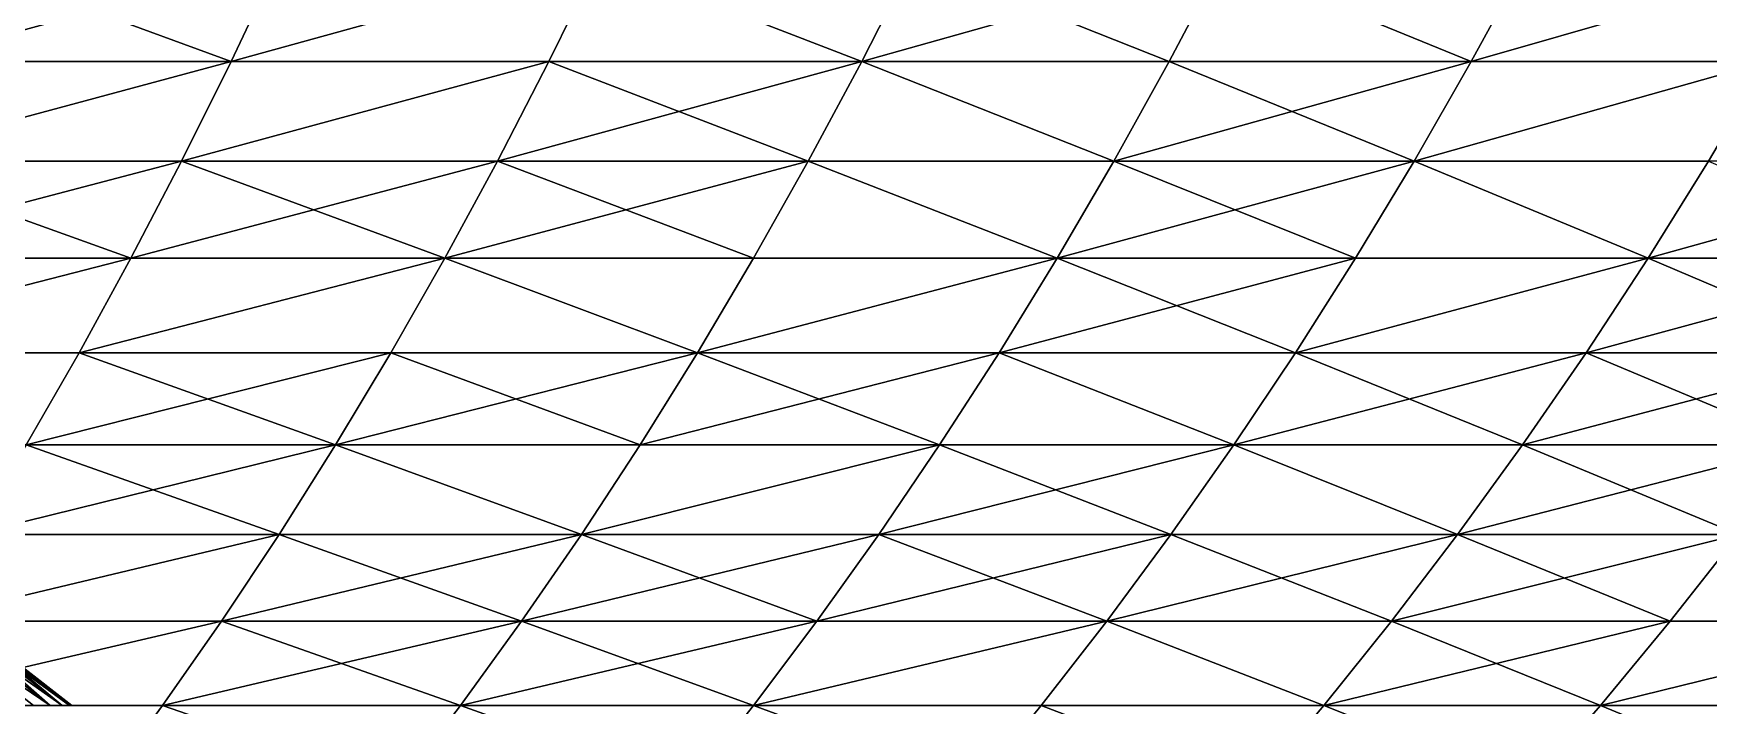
# Model space of a CAD drawing. Header units: millimetres. Extents: x -3250 to 6200, y -3250 to 3250.
# Drawn here: x 4911.4 to 5154.6, y -637.7 to -540.1 of the extents above; entities that cross this region are included whole.
import ezdxf

# ---------------------------------------------------------------- set-up
doc = ezdxf.new("R2010")
doc.units = ezdxf.units.MM
doc.header["$MEASUREMENT"] = 0
doc.layers.add('MESH_3D', color=2, linetype='CONTINUOUS')

msp = doc.modelspace()

# ---------------------------------------------------------------- linework, layer by layer
at = {"layer": 'MESH_3D'}
for points in [[(4893.22, -544.14, 906.49), (4947.07, -529.35, 922.91), (4940.09, -544.14, 934.33)], [(4899.91, -529.35, 894.9), (4947.07, -529.35, 922.91), (4893.22, -544.14, 906.49)], [(4940.09, -544.14, 25765.67), (4899.91, -529.35, 25805.1), (4893.22, -544.14, 25793.51)], [(4947.07, -529.35, 25777.09), (4899.91, -529.35, 25805.1), (4940.09, -544.14, 25765.67)], [(4940.09, -544.14, 934.33), (4993.51, -529.35, 952.09), (4986.25, -544.14, 963.33)], [(4947.07, -529.35, 922.91), (4993.51, -529.35, 952.09), (4940.09, -544.14, 934.33)], [(4993.51, -529.35, 25747.91), (4947.07, -529.35, 25777.09), (4940.09, -544.14, 25765.67)], [(4993.51, -529.35, 25747.91), (4940.09, -544.14, 25765.67), (4986.25, -544.14, 25736.67)], [(4993.51, -529.35, 952.09), (5031.67, -544.14, 993.48), (4986.25, -544.14, 963.33)], [(5031.67, -544.14, 25706.52), (4993.51, -529.35, 25747.91), (4986.25, -544.14, 25736.67)], [(4993.51, -529.35, 952.09), (5039.21, -529.35, 982.42), (5031.67, -544.14, 993.48)], [(5039.21, -529.35, 25717.58), (4993.51, -529.35, 25747.91), (5031.67, -544.14, 25706.52)], [(5039.21, -529.35, 982.42), (5076.32, -544.14, 1024.75), (5031.67, -544.14, 993.48)], [(5084.13, -529.35, 25686.12), (5031.67, -544.14, 25706.52), (5076.32, -544.14, 25675.25)], [(5084.13, -529.35, 25686.12), (5039.21, -529.35, 25717.58), (5031.67, -544.14, 25706.52)], [(5039.21, -529.35, 982.42), (5084.13, -529.35, 1013.88), (5076.32, -544.14, 1024.75)], [(5084.13, -529.35, 1013.88), (5120.18, -544.14, 1057.12), (5076.32, -544.14, 1024.75)], [(5120.18, -544.14, 25642.88), (5084.13, -529.35, 25686.12), (5076.32, -544.14, 25675.25)], [(5084.13, -529.35, 1013.88), (5128.26, -529.35, 1046.45), (5120.18, -544.14, 1057.12)], [(5128.26, -529.35, 25653.55), (5084.13, -529.35, 25686.12), (5120.18, -544.14, 25642.88)], [(5120.18, -544.14, 1057.12), (5171.57, -529.35, 1080.11), (5163.22, -544.14, 1090.57)], [(5128.26, -529.35, 1046.45), (5171.57, -529.35, 1080.11), (5120.18, -544.14, 1057.12)], [(5171.57, -529.35, 25619.89), (5120.18, -544.14, 25642.88), (5163.22, -544.14, 25609.43)], [(5171.57, -529.35, 25619.89), (5128.26, -529.35, 25653.55), (5120.18, -544.14, 25642.88)], [(4886.35, -558.59, 918.39), (4940.09, -544.14, 934.33), (4932.92, -558.59, 946.06)], [(4893.22, -544.14, 906.49), (4940.09, -544.14, 934.33), (4886.35, -558.59, 918.39)], [(4940.09, -544.14, 25765.67), (4893.22, -544.14, 25793.51), (4886.35, -558.59, 25781.61)], [(4940.09, -544.14, 25765.67), (4886.35, -558.59, 25781.61), (4932.92, -558.59, 25753.94)], [(4932.92, -558.59, 946.06), (4986.25, -544.14, 963.33), (4978.79, -558.59, 974.88)], [(4940.09, -544.14, 934.33), (4986.25, -544.14, 963.33), (4932.92, -558.59, 946.06)], [(4986.25, -544.14, 25736.67), (4940.09, -544.14, 25765.67), (4932.92, -558.59, 25753.94)], [(4986.25, -544.14, 25736.67), (4932.92, -558.59, 25753.94), (4978.79, -558.59, 25725.12)], [(4986.25, -544.14, 963.33), (5023.92, -558.59, 1004.84), (4978.79, -558.59, 974.88)], [(5031.67, -544.14, 25706.52), (4986.25, -544.14, 25736.67), (4978.79, -558.59, 25725.12)], [(5031.67, -544.14, 25706.52), (4978.79, -558.59, 25725.12), (5023.92, -558.59, 25695.16)], [(4986.25, -544.14, 963.33), (5031.67, -544.14, 993.48), (5023.92, -558.59, 1004.84)], [(5031.67, -544.14, 993.48), (5068.3, -558.59, 1035.91), (5023.92, -558.59, 1004.84)], [(5068.3, -558.59, 25664.09), (5031.67, -544.14, 25706.52), (5023.92, -558.59, 25695.16)], [(5031.67, -544.14, 993.48), (5076.32, -544.14, 1024.75), (5068.3, -558.59, 1035.91)], [(5076.32, -544.14, 25675.25), (5031.67, -544.14, 25706.52), (5068.3, -558.59, 25664.09)], [(5076.32, -544.14, 1024.75), (5111.88, -558.59, 1068.08), (5068.3, -558.59, 1035.91)], [(5120.18, -544.14, 25642.88), (5068.3, -558.59, 25664.09), (5111.88, -558.59, 25631.92)], [(5120.18, -544.14, 25642.88), (5076.32, -544.14, 25675.25), (5068.3, -558.59, 25664.09)], [(5076.32, -544.14, 1024.75), (5120.18, -544.14, 1057.12), (5111.88, -558.59, 1068.08)], [(5111.88, -558.59, 1068.08), (5163.22, -544.14, 1090.57), (5154.65, -558.59, 1101.32)], [(5120.18, -544.14, 1057.12), (5163.22, -544.14, 1090.57), (5111.88, -558.59, 1068.08)], [(5163.22, -544.14, 25609.43), (5120.18, -544.14, 25642.88), (5111.88, -558.59, 25631.92)], [(5163.22, -544.14, 25609.43), (5111.88, -558.59, 25631.92), (5154.65, -558.59, 25598.68)], [(4886.35, -558.59, 918.39), (4925.56, -572.69, 958.1), (4879.29, -572.69, 930.61)], [(4932.92, -558.59, 25753.94), (4886.35, -558.59, 25781.61), (4879.29, -572.69, 25769.39)], [(4932.92, -558.59, 25753.94), (4879.29, -572.69, 25769.39), (4925.56, -572.69, 25741.9)], [(4886.35, -558.59, 918.39), (4932.92, -558.59, 946.06), (4925.56, -572.69, 958.1)], [(4932.92, -558.59, 946.06), (4971.13, -572.69, 986.73), (4925.56, -572.69, 958.1)], [(4978.79, -558.59, 25725.12), (4932.92, -558.59, 25753.94), (4925.56, -572.69, 25741.9)], [(4978.79, -558.59, 25725.12), (4925.56, -572.69, 25741.9), (4971.13, -572.69, 25713.27)], [(4932.92, -558.59, 946.06), (4978.79, -558.59, 974.88), (4971.13, -572.69, 986.73)], [(4978.79, -558.59, 974.88), (5015.98, -572.69, 1016.49), (4971.13, -572.69, 986.73)], [(5023.92, -558.59, 25695.16), (4978.79, -558.59, 25725.12), (4971.13, -572.69, 25713.27)], [(5023.92, -558.59, 25695.16), (4971.13, -572.69, 25713.27), (5015.98, -572.69, 25683.51)], [(4978.79, -558.59, 974.88), (5023.92, -558.59, 1004.84), (5015.98, -572.69, 1016.49)], [(5023.92, -558.59, 1004.84), (5060.06, -572.69, 1047.36), (5015.98, -572.69, 1016.49)], [(5060.06, -572.69, 25652.64), (5023.92, -558.59, 25695.16), (5015.98, -572.69, 25683.51)], [(5023.92, -558.59, 1004.84), (5068.3, -558.59, 1035.91), (5060.06, -572.69, 1047.36)], [(5068.3, -558.59, 25664.09), (5023.92, -558.59, 25695.16), (5060.06, -572.69, 25652.64)], [(5068.3, -558.59, 1035.91), (5103.37, -572.69, 1079.32), (5060.06, -572.69, 1047.36)], [(5111.88, -558.59, 25631.92), (5060.06, -572.69, 25652.64), (5103.37, -572.69, 25620.68)], [(5111.88, -558.59, 25631.92), (5068.3, -558.59, 25664.09), (5060.06, -572.69, 25652.64)], [(5068.3, -558.59, 1035.91), (5111.88, -558.59, 1068.08), (5103.37, -572.69, 1079.32)], [(5111.88, -558.59, 1068.08), (5145.86, -572.69, 1112.35), (5103.37, -572.69, 1079.32)], [(5145.86, -572.69, 25587.65), (5111.88, -558.59, 25631.92), (5103.37, -572.69, 25620.68)], [(5111.88, -558.59, 1068.08), (5154.65, -558.59, 1101.32), (5145.86, -572.69, 1112.35)], [(5154.65, -558.59, 25598.68), (5111.88, -558.59, 25631.92), (5145.86, -572.69, 25587.65)], [(5154.65, -558.59, 1101.32), (5187.51, -572.69, 1146.42), (5145.86, -572.69, 1112.35)], [(5196.58, -558.59, 25564.38), (5154.65, -558.59, 25598.68), (5145.86, -572.69, 25587.65)], [(5196.58, -558.59, 25564.38), (5145.86, -572.69, 25587.65), (5187.51, -572.69, 25553.58)], [(4872.07, -586.44, 943.12), (4925.56, -572.69, 958.1), (4918.03, -586.44, 970.43)], [(4879.29, -572.69, 930.61), (4925.56, -572.69, 958.1), (4872.07, -586.44, 943.12)], [(4925.56, -572.69, 25741.9), (4879.29, -572.69, 25769.39), (4872.07, -586.44, 25756.88)], [(4925.56, -572.69, 25741.9), (4872.07, -586.44, 25756.88), (4918.03, -586.44, 25729.57)], [(4918.03, -586.44, 970.43), (4971.13, -572.69, 986.73), (4963.29, -586.44, 998.87)], [(4925.56, -572.69, 958.1), (4971.13, -572.69, 986.73), (4918.03, -586.44, 970.43)], [(4971.13, -572.69, 25713.27), (4918.03, -586.44, 25729.57), (4963.29, -586.44, 25701.13)], [(4971.13, -572.69, 25713.27), (4925.56, -572.69, 25741.9), (4918.03, -586.44, 25729.57)], [(4971.13, -572.69, 986.73), (5007.84, -586.44, 1028.43), (4963.29, -586.44, 998.87)], [(5007.84, -586.44, 25671.57), (4971.13, -572.69, 25713.27), (4963.29, -586.44, 25701.13)], [(4971.13, -572.69, 986.73), (5015.98, -572.69, 1016.49), (5007.84, -586.44, 1028.43)], [(5015.98, -572.69, 25683.51), (4971.13, -572.69, 25713.27), (5007.84, -586.44, 25671.57)], [(5007.84, -586.44, 1028.43), (5060.06, -572.69, 1047.36), (5051.63, -586.44, 1059.09)], [(5015.98, -572.69, 1016.49), (5060.06, -572.69, 1047.36), (5007.84, -586.44, 1028.43)], [(5060.06, -572.69, 25652.64), (5007.84, -586.44, 25671.57), (5051.63, -586.44, 25640.91)], [(5060.06, -572.69, 25652.64), (5015.98, -572.69, 25683.51), (5007.84, -586.44, 25671.57)], [(5060.06, -572.69, 1047.36), (5094.64, -586.44, 1090.84), (5051.63, -586.44, 1059.09)], [(5103.37, -572.69, 25620.68), (5060.06, -572.69, 25652.64), (5051.63, -586.44, 25640.91)], [(5103.37, -572.69, 25620.68), (5051.63, -586.44, 25640.91), (5094.64, -586.44, 25609.16)], [(5060.06, -572.69, 1047.36), (5103.37, -572.69, 1079.32), (5094.64, -586.44, 1090.84)], [(5094.64, -586.44, 1090.84), (5145.86, -572.69, 1112.35), (5136.85, -586.44, 1123.65)], [(5103.37, -572.69, 1079.32), (5145.86, -572.69, 1112.35), (5094.64, -586.44, 1090.84)], [(5145.86, -572.69, 25587.65), (5103.37, -572.69, 25620.68), (5094.64, -586.44, 25609.16)], [(5145.86, -572.69, 25587.65), (5094.64, -586.44, 25609.16), (5136.85, -586.44, 25576.35)], [(5145.86, -572.69, 1112.35), (5178.23, -586.44, 1157.49), (5136.85, -586.44, 1123.65)], [(5187.51, -572.69, 25553.58), (5136.85, -586.44, 25576.35), (5178.23, -586.44, 25542.51)], [(5187.51, -572.69, 25553.58), (5145.86, -572.69, 25587.65), (5136.85, -586.44, 25576.35)], [(5145.86, -572.69, 1112.35), (5187.51, -572.69, 1146.42), (5178.23, -586.44, 1157.49)], [(4872.07, -586.44, 943.12), (4918.03, -586.44, 970.43), (4910.32, -599.82, 983.05)], [(4918.03, -586.44, 25729.57), (4872.07, -586.44, 25756.88), (4910.32, -599.82, 25716.95)], [(4918.03, -586.44, 970.43), (4955.27, -599.82, 1011.29), (4910.32, -599.82, 983.05)], [(4963.29, -586.44, 25701.13), (4918.03, -586.44, 25729.57), (4910.32, -599.82, 25716.95)], [(4963.29, -586.44, 25701.13), (4910.32, -599.82, 25716.95), (4955.27, -599.82, 25688.71)], [(4918.03, -586.44, 970.43), (4963.29, -586.44, 998.87), (4955.27, -599.82, 1011.29)], [(4963.29, -586.44, 998.87), (4999.5, -599.82, 1040.65), (4955.27, -599.82, 1011.29)], [(5007.84, -586.44, 25671.57), (4963.29, -586.44, 25701.13), (4955.27, -599.82, 25688.71)], [(5007.84, -586.44, 25671.57), (4955.27, -599.82, 25688.71), (4999.5, -599.82, 25659.35)], [(4963.29, -586.44, 998.87), (5007.84, -586.44, 1028.43), (4999.5, -599.82, 1040.65)], [(5007.84, -586.44, 1028.43), (5042.99, -599.82, 1071.1), (4999.5, -599.82, 1040.65)], [(5051.63, -586.44, 25640.91), (4999.5, -599.82, 25659.35), (5042.99, -599.82, 25628.9)], [(5051.63, -586.44, 25640.91), (5007.84, -586.44, 25671.57), (4999.5, -599.82, 25659.35)], [(5007.84, -586.44, 1028.43), (5051.63, -586.44, 1059.09), (5042.99, -599.82, 1071.1)], [(5051.63, -586.44, 1059.09), (5085.71, -599.82, 1102.63), (5042.99, -599.82, 1071.1)], [(5085.71, -599.82, 25597.37), (5051.63, -586.44, 25640.91), (5042.99, -599.82, 25628.9)], [(5051.63, -586.44, 1059.09), (5094.64, -586.44, 1090.84), (5085.71, -599.82, 1102.63)], [(5094.64, -586.44, 25609.16), (5051.63, -586.44, 25640.91), (5085.71, -599.82, 25597.37)], [(5094.64, -586.44, 1090.84), (5127.63, -599.82, 1135.21), (5085.71, -599.82, 1102.63)], [(5136.85, -586.44, 25576.35), (5085.71, -599.82, 25597.37), (5127.63, -599.82, 25564.79)], [(5136.85, -586.44, 25576.35), (5094.64, -586.44, 25609.16), (5085.71, -599.82, 25597.37)], [(5094.64, -586.44, 1090.84), (5136.85, -586.44, 1123.65), (5127.63, -599.82, 1135.21)], [(5136.85, -586.44, 1123.65), (5168.72, -599.82, 1168.82), (5127.63, -599.82, 1135.21)], [(5178.23, -586.44, 25542.51), (5136.85, -586.44, 25576.35), (5127.63, -599.82, 25564.79)], [(5178.23, -586.44, 25542.51), (5127.63, -599.82, 25564.79), (5168.72, -599.82, 25531.18)], [(5136.85, -586.44, 1123.65), (5178.23, -586.44, 1157.49), (5168.72, -599.82, 1168.82)], [(4910.32, -599.82, 983.05), (4947.07, -612.84, 1023.99), (4902.43, -612.84, 995.95)], [(4955.27, -599.82, 25688.71), (4910.32, -599.82, 25716.95), (4902.43, -612.84, 25704.05)], [(4955.27, -599.82, 25688.71), (4902.43, -612.84, 25704.05), (4947.07, -612.84, 25676.01)], [(4910.32, -599.82, 983.05), (4955.27, -599.82, 1011.29), (4947.07, -612.84, 1023.99)], [(4955.27, -599.82, 1011.29), (4990.99, -612.84, 1053.14), (4947.07, -612.84, 1023.99)], [(4990.99, -612.84, 25646.86), (4955.27, -599.82, 25688.71), (4947.07, -612.84, 25676.01)], [(4955.27, -599.82, 1011.29), (4999.5, -599.82, 1040.65), (4990.99, -612.84, 1053.14)], [(4999.5, -599.82, 25659.35), (4955.27, -599.82, 25688.71), (4990.99, -612.84, 25646.86)], [(4990.99, -612.84, 1053.14), (5042.99, -599.82, 1071.1), (5034.17, -612.84, 1083.38)], [(4999.5, -599.82, 1040.65), (5042.99, -599.82, 1071.1), (4990.99, -612.84, 1053.14)], [(5042.99, -599.82, 25628.9), (4990.99, -612.84, 25646.86), (5034.17, -612.84, 25616.62)], [(5042.99, -599.82, 25628.9), (4999.5, -599.82, 25659.35), (4990.99, -612.84, 25646.86)], [(5042.99, -599.82, 1071.1), (5076.58, -612.84, 1114.68), (5034.17, -612.84, 1083.38)], [(5085.71, -599.82, 25597.37), (5042.99, -599.82, 25628.9), (5034.17, -612.84, 25616.62)], [(5085.71, -599.82, 25597.37), (5034.17, -612.84, 25616.62), (5076.58, -612.84, 25585.32)], [(5042.99, -599.82, 1071.1), (5085.71, -599.82, 1102.63), (5076.58, -612.84, 1114.68)], [(5085.71, -599.82, 1102.63), (5118.2, -612.84, 1147.03), (5076.58, -612.84, 1114.68)], [(5118.2, -612.84, 25552.97), (5085.71, -599.82, 25597.37), (5076.58, -612.84, 25585.32)], [(5085.71, -599.82, 1102.63), (5127.63, -599.82, 1135.21), (5118.2, -612.84, 1147.03)], [(5127.63, -599.82, 25564.79), (5085.71, -599.82, 25597.37), (5118.2, -612.84, 25552.97)], [(5127.63, -599.82, 1135.21), (5159, -612.84, 1180.41), (5118.2, -612.84, 1147.03)], [(5168.72, -599.82, 25531.18), (5127.63, -599.82, 25564.79), (5118.2, -612.84, 25552.97)], [(5168.72, -599.82, 25531.18), (5118.2, -612.84, 25552.97), (5159, -612.84, 25519.59)], [(5127.63, -599.82, 1135.21), (5168.72, -599.82, 1168.82), (5159, -612.84, 1180.41)], [(4894.38, -625.47, 1009.12), (4947.07, -612.84, 1023.99), (4938.69, -625.47, 1036.96)], [(4902.43, -612.84, 995.95), (4947.07, -612.84, 1023.99), (4894.38, -625.47, 1009.12)], [(4947.07, -612.84, 25676.01), (4894.38, -625.47, 25690.88), (4938.69, -625.47, 25663.04)], [(4947.07, -612.84, 25676.01), (4902.43, -612.84, 25704.05), (4894.38, -625.47, 25690.88)], [(4947.07, -612.84, 1023.99), (4982.29, -625.47, 1065.9), (4938.69, -625.47, 1036.96)], [(4990.99, -612.84, 25646.86), (4947.07, -612.84, 25676.01), (4938.69, -625.47, 25663.04)], [(4990.99, -612.84, 25646.86), (4938.69, -625.47, 25663.04), (4982.29, -625.47, 25634.1)], [(4947.07, -612.84, 1023.99), (4990.99, -612.84, 1053.14), (4982.29, -625.47, 1065.9)], [(4990.99, -612.84, 1053.14), (5025.16, -625.47, 1095.91), (4982.29, -625.47, 1065.9)], [(5034.17, -612.84, 25616.62), (4990.99, -612.84, 25646.86), (4982.29, -625.47, 25634.1)], [(5034.17, -612.84, 25616.62), (4982.29, -625.47, 25634.1), (5025.16, -625.47, 25604.09)], [(4990.99, -612.84, 1053.14), (5034.17, -612.84, 1083.38), (5025.16, -625.47, 1095.91)], [(5034.17, -612.84, 1083.38), (5067.26, -625.47, 1126.98), (5025.16, -625.47, 1095.91)], [(5076.58, -612.84, 25585.32), (5034.17, -612.84, 25616.62), (5025.16, -625.47, 25604.09)], [(5076.58, -612.84, 25585.32), (5025.16, -625.47, 25604.09), (5067.26, -625.47, 25573.02)], [(5034.17, -612.84, 1083.38), (5076.58, -612.84, 1114.68), (5067.26, -625.47, 1126.98)], [(5067.26, -625.47, 1126.98), (5118.2, -612.84, 1147.03), (5108.58, -625.47, 1159.1)], [(5076.58, -612.84, 1114.68), (5118.2, -612.84, 1147.03), (5067.26, -625.47, 1126.98)], [(5108.58, -625.47, 25540.9), (5076.58, -612.84, 25585.32), (5067.26, -625.47, 25573.02)], [(5118.2, -612.84, 25552.97), (5076.58, -612.84, 25585.32), (5108.58, -625.47, 25540.9)], [(5118.2, -612.84, 1147.03), (5149.08, -625.47, 1192.23), (5108.58, -625.47, 1159.1)], [(5159, -612.84, 25519.59), (5108.58, -625.47, 25540.9), (5149.08, -625.47, 25507.77)], [(5159, -612.84, 25519.59), (5118.2, -612.84, 25552.97), (5108.58, -625.47, 25540.9)], [(5118.2, -612.84, 1147.03), (5159, -612.84, 1180.41), (5149.08, -625.47, 1192.23)], [(5159, -612.84, 1180.41), (5188.74, -625.47, 1226.37), (5149.08, -625.47, 1192.23)], [(5188.74, -625.47, 25473.63), (5159, -612.84, 25519.59), (5149.08, -625.47, 25507.77)], [(4886.17, -637.71, 1022.56), (4938.69, -625.47, 1036.96), (4930.15, -637.71, 1050.19)], [(4894.38, -625.47, 1009.12), (4938.69, -625.47, 1036.96), (4886.17, -637.71, 1022.56)], [(4938.69, -625.47, 25663.04), (4894.38, -625.47, 25690.88), (4886.17, -637.71, 25677.44)], [(4938.69, -625.47, 25663.04), (4886.17, -637.71, 25677.44), (4930.15, -637.71, 25649.81)], [(4895.74, -625.47, 2690.36), (4913.83, -637.71, 2716.53), (4898.13, -625.47, 2717.71)], [(4911.41, -637.71, 2688.79), (4913.83, -637.71, 2716.53), (4895.74, -625.47, 2690.36)], [(4908.29, -637.71, 2661.11), (4911.41, -637.71, 2688.79), (4895.74, -625.47, 2690.36)], [(4913.83, -637.71, 23983.47), (4911.41, -637.71, 24011.21), (4895.74, -625.47, 24009.64)], [(4913.83, -637.71, 23983.47), (4895.74, -625.47, 24009.64), (4898.13, -625.47, 23982.29)], [(4913.83, -637.71, 2716.53), (4899.84, -625.47, 2745.11), (4898.13, -625.47, 2717.71)], [(4915.57, -637.71, 23955.68), (4913.83, -637.71, 23983.47), (4898.13, -625.47, 23982.29)], [(4915.57, -637.71, 23955.68), (4898.13, -625.47, 23982.29), (4899.84, -625.47, 23954.89)], [(4915.57, -637.71, 2744.32), (4900.87, -625.47, 2772.55), (4899.84, -625.47, 2745.11)], [(4913.83, -637.71, 2716.53), (4915.57, -637.71, 2744.32), (4899.84, -625.47, 2745.11)], [(4916.61, -637.71, 23927.85), (4915.57, -637.71, 23955.68), (4899.84, -625.47, 23954.89)], [(4916.61, -637.71, 23927.85), (4899.84, -625.47, 23954.89), (4900.87, -625.47, 23927.45)], [(4900.87, -625.47, 2772.55), (4916.96, -637.71, 2800), (4901.21, -625.47, 2800)], [(4916.61, -637.71, 2772.15), (4916.96, -637.71, 2800), (4900.87, -625.47, 2772.55)], [(4915.57, -637.71, 2744.32), (4916.61, -637.71, 2772.15), (4900.87, -625.47, 2772.55)], [(4900.87, -625.47, 23927.45), (4901.21, -625.47, 23900), (4916.96, -637.71, 23900)], [(4916.61, -637.71, 23927.85), (4900.87, -625.47, 23927.45), (4916.96, -637.71, 23900)], [(4916.96, -637.71, 23900), (4901.21, -625.47, 23900), (4901.21, -625.47, 2800)], [(4916.96, -637.71, 23900), (4901.21, -625.47, 2800), (4916.96, -637.71, 2800)], [(4938.69, -625.47, 1036.96), (4973.42, -637.71, 1078.91), (4930.15, -637.71, 1050.19)], [(4982.29, -625.47, 25634.1), (4930.15, -637.71, 25649.81), (4973.42, -637.71, 25621.09)], [(4982.29, -625.47, 25634.1), (4938.69, -625.47, 25663.04), (4930.15, -637.71, 25649.81)], [(4938.69, -625.47, 1036.96), (4982.29, -625.47, 1065.9), (4973.42, -637.71, 1078.91)], [(4982.29, -625.47, 1065.9), (5015.96, -637.71, 1108.7), (4973.42, -637.71, 1078.91)], [(5025.16, -625.47, 25604.09), (4973.42, -637.71, 25621.09), (5015.96, -637.71, 25591.3)], [(5025.16, -625.47, 25604.09), (4982.29, -625.47, 25634.1), (4973.42, -637.71, 25621.09)], [(4982.29, -625.47, 1065.9), (5025.16, -625.47, 1095.91), (5015.96, -637.71, 1108.7)], [(5015.96, -637.71, 1108.7), (5067.26, -625.47, 1126.98), (5057.75, -637.71, 1139.54)], [(5025.16, -625.47, 1095.91), (5067.26, -625.47, 1126.98), (5015.96, -637.71, 1108.7)], [(5067.26, -625.47, 25573.02), (5015.96, -637.71, 25591.3), (5057.75, -637.71, 25560.46)], [(5067.26, -625.47, 25573.02), (5025.16, -625.47, 25604.09), (5015.96, -637.71, 25591.3)], [(5067.26, -625.47, 1126.98), (5098.76, -637.71, 1171.41), (5057.75, -637.71, 1139.54)], [(5098.76, -637.71, 25528.59), (5067.26, -625.47, 25573.02), (5057.75, -637.71, 25560.46)], [(5067.26, -625.47, 1126.98), (5108.58, -625.47, 1159.1), (5098.76, -637.71, 1171.41)], [(5108.58, -625.47, 25540.9), (5067.26, -625.47, 25573.02), (5098.76, -637.71, 25528.59)], [(5108.58, -625.47, 1159.1), (5138.95, -637.71, 1204.3), (5098.76, -637.71, 1171.41)], [(5149.08, -625.47, 25507.77), (5108.58, -625.47, 25540.9), (5098.76, -637.71, 25528.59)], [(5149.08, -625.47, 25507.77), (5098.76, -637.71, 25528.59), (5138.95, -637.71, 25495.7)], [(5108.58, -625.47, 1159.1), (5149.08, -625.47, 1192.23), (5138.95, -637.71, 1204.3)], [(5138.95, -637.71, 1204.3), (5188.74, -625.47, 1226.37), (5178.32, -637.71, 1238.17)], [(5149.08, -625.47, 1192.23), (5188.74, -625.47, 1226.37), (5138.95, -637.71, 1204.3)], [(5188.74, -625.47, 25473.63), (5138.95, -637.71, 25495.7), (5178.32, -637.71, 25461.83)], [(5188.74, -625.47, 25473.63), (5149.08, -625.47, 25507.77), (5138.95, -637.71, 25495.7)], [(4886.17, -637.71, 1022.56), (4921.44, -649.55, 1063.67), (4877.8, -649.55, 1036.25)], [(4886.17, -637.71, 1022.56), (4930.15, -637.71, 1050.19), (4921.44, -649.55, 1063.67)], [(4930.15, -637.71, 1050.19), (4964.38, -649.55, 1092.17), (4921.44, -649.55, 1063.67)], [(4930.15, -637.71, 1050.19), (4973.42, -637.71, 1078.91), (4964.38, -649.55, 1092.17)], [(4973.42, -637.71, 1078.91), (5006.6, -649.55, 1121.73), (4964.38, -649.55, 1092.17)], [(4973.42, -637.71, 1078.91), (5015.96, -637.71, 1108.7), (5006.6, -649.55, 1121.73)], [(5015.96, -637.71, 1108.7), (5048.06, -649.55, 1152.33), (5006.6, -649.55, 1121.73)], [(5015.96, -637.71, 1108.7), (5057.75, -637.71, 1139.54), (5048.06, -649.55, 1152.33)], [(5057.75, -637.71, 1139.54), (5088.75, -649.55, 1183.96), (5048.06, -649.55, 1152.33)], [(5057.75, -637.71, 1139.54), (5098.76, -637.71, 1171.41), (5088.75, -649.55, 1183.96)], [(5098.76, -637.71, 1171.41), (5128.64, -649.55, 1216.59), (5088.75, -649.55, 1183.96)], [(5098.76, -637.71, 1171.41), (5138.95, -637.71, 1204.3), (5128.64, -649.55, 1216.59)], [(5138.95, -637.71, 1204.3), (5167.7, -649.55, 1250.21), (5128.64, -649.55, 1216.59)], [(5138.95, -637.71, 1204.3), (5178.32, -637.71, 1238.17), (5167.7, -649.55, 1250.21)]]:
    msp.add_3dface(points, dxfattribs=at)

doc.saveas('drawing.dxf')
